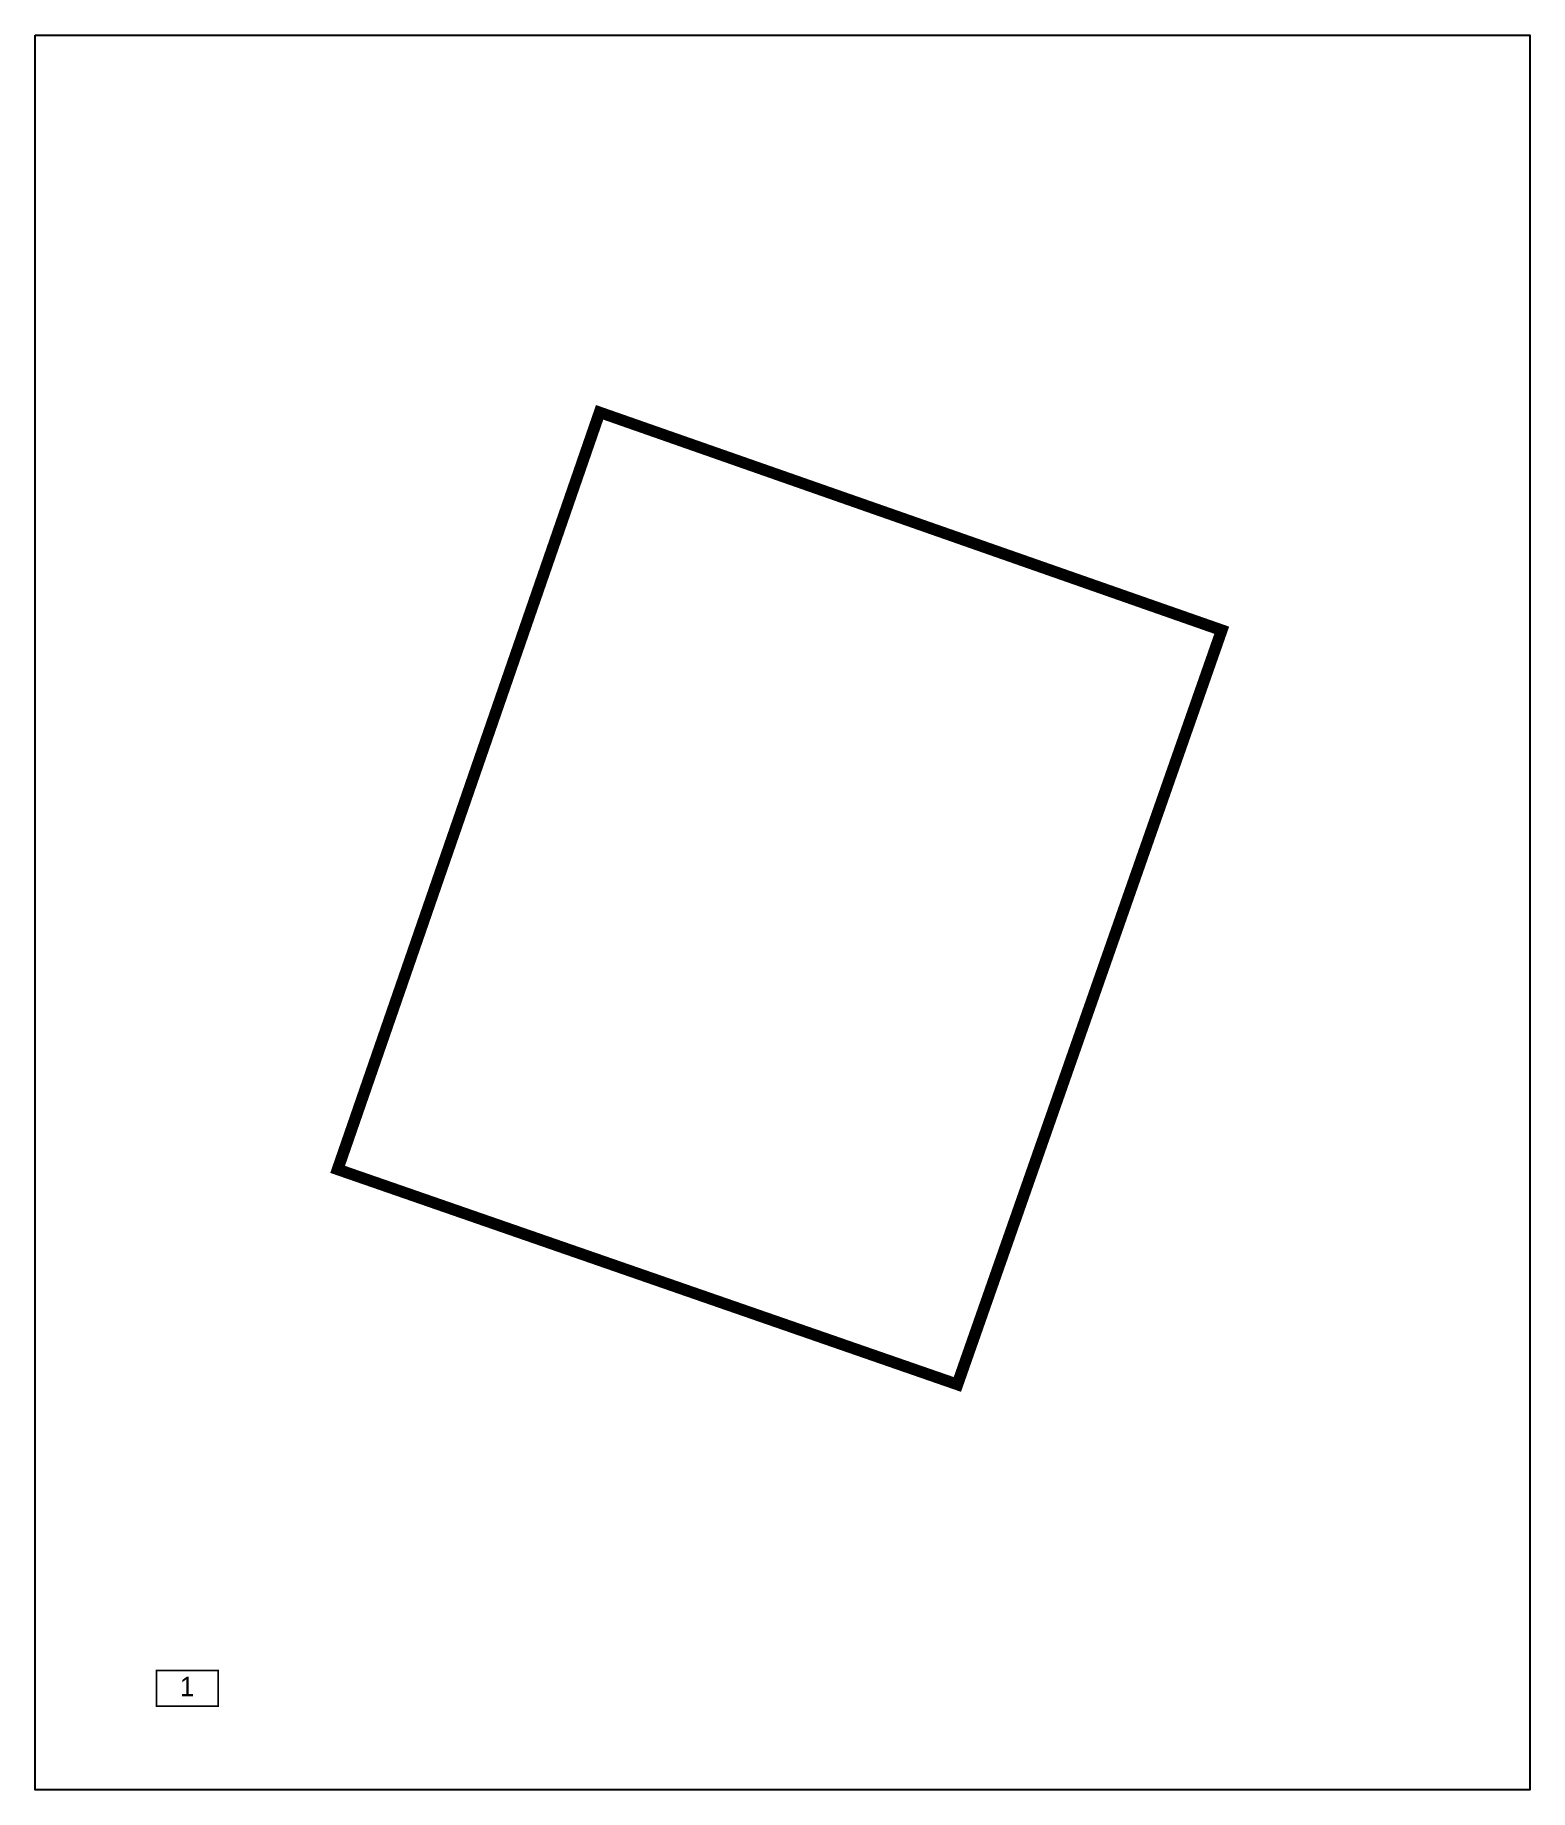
# Model space of a CAD drawing. Extents: x 186691.9 to 186749.4, y 654663 to 654730.5.
import ezdxf
from ezdxf.enums import TextEntityAlignment as Align

# ---------------------------------------------------------------- set-up
doc = ezdxf.new("R2010")
doc.units = 0
doc.header["$LTSCALE"] = 25.4
doc.layers.add('hadpasa', color=255, linetype='Continuous')
doc.layers.add('pgvul1', color=150, linetype='Continuous', lineweight=30)
doc.layers.add('pgvul2', color=5, linetype='Continuous', lineweight=30)
doc.styles.add('style1', font='hebtxt')

# ---------------------------------------------------------------- blocks, each defined once
blk = doc.blocks.new('hadpasa')
at = {"layer": 'hadpasa', "const_width": 0.25}
blk.add_lwpolyline([(-4.82, -2.88), (-4.82, 2.64), (4.65, 2.64), (4.65, -2.88)], close=True, dxfattribs=at)
at = {"style": 'style1', "flags": 1}
for tag, p in [('SIZE', (-0.39, 1.6)), ('SCALE', (-0.35, 0.67)), ('PAGES', (-0.32, -1.12))]:
    blk.add_attdef(tag, p, '', height=0.75, dxfattribs=at)
at = {"style": 'style1'}
blk.add_attdef('PAGE', (-0.28, -0.22), '', height=0.75, dxfattribs=at)

msp = doc.modelspace()

# ---------------------------------------------------------------- linework, layer by layer
at = {"layer": 'hadpasa'}
msp.add_lwpolyline([(186691.868, 654730.51), (186749.368, 654730.51), (186749.368, 654663.01), (186691.868, 654663.01)], close=True, dxfattribs=at)
at = {"layer": 'pgvul1'}
msp.add_lwpolyline([(186713.69, 654715.77), (186737.29, 654707.51), (186727.24, 654678.83), (186703.73, 654686.99)], close=True, dxfattribs=at)
at = {"layer": 'pgvul2', "const_width": 0.4}
msp.add_lwpolyline([(186713.567, 654716.025), (186737.545, 654707.633), (186727.363, 654678.576), (186703.476, 654686.867)], close=True, dxfattribs=at)

# ---------------------------------------------------------------- block references
at = {"layer": 'hadpasa'}
ref = msp.add_blockref('hadpasa', (186697.745, 654666.946), dxfattribs=dict(at, xscale=0.25, yscale=0.25, zscale=0.25))
ref.add_attrib('PAGE', '1', dxfattribs={"layer": '0', "height": 0.75, "style": 'style1'}).set_placement((186697.716, 654666.612), align=Align.CENTER)

doc.saveas('drawing.dxf')
